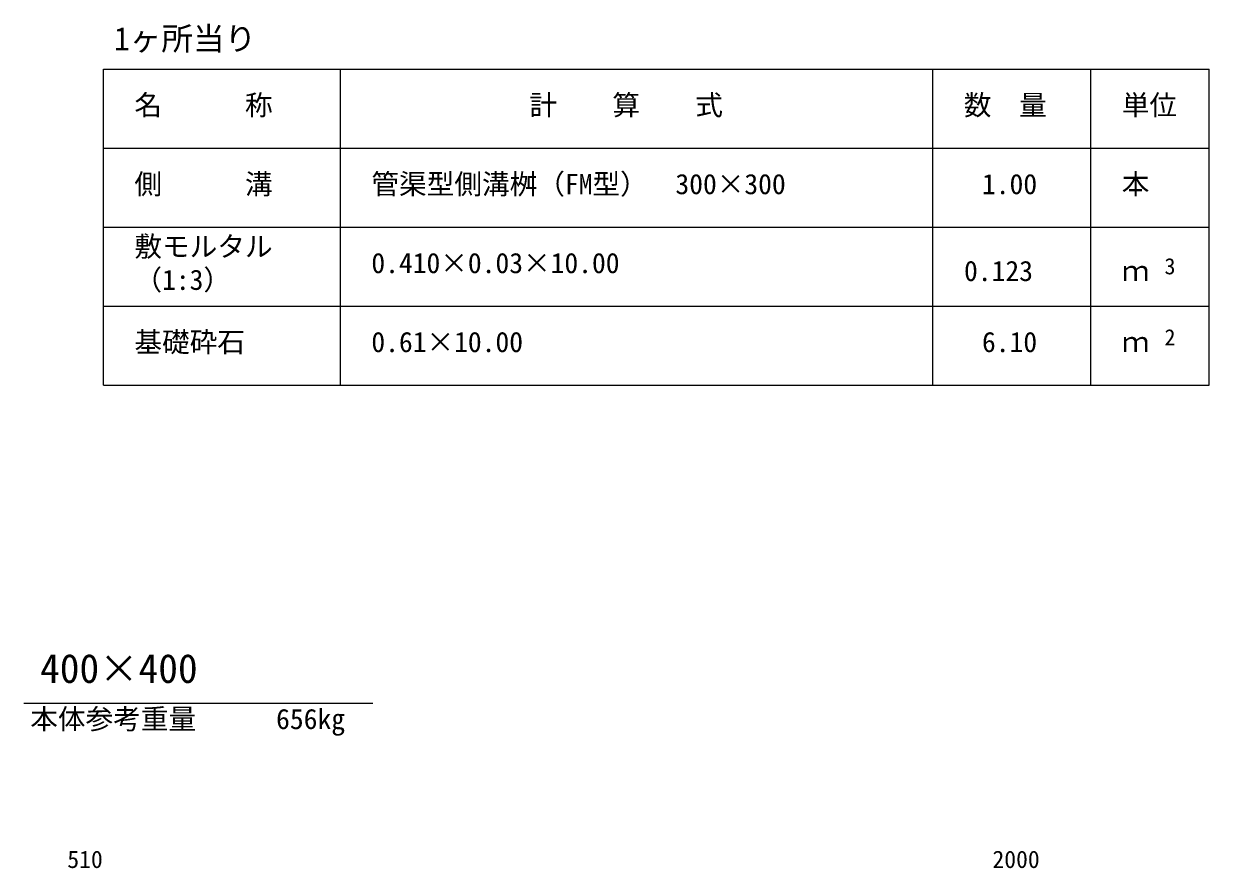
# Model space of a CAD drawing. Units: millimetres on the paper. Extents: x 0 to 841, y 0 to 594.
# Drawn here: x 203.4 to 353.5, y 318.2 to 425.2 of the extents above; entities that cross this region are included whole.
import ezdxf
from ezdxf.enums import TextEntityAlignment as Align

# ---------------------------------------------------------------- set-up
doc = ezdxf.new("R2010")
doc.units = ezdxf.units.MM
for name, color, linetype, lineweight in [('D-MTR-FRAM（材料表図枠）', 2, 'Continuous', 18), ('D-STR-DIM（寸法）', 7, 'Continuous', 18), ('D-STR-HTXT（旗揚げ）', 7, 'Continuous', 18)]:
    doc.layers.add(name, color=color, linetype=linetype, lineweight=lineweight)
for name, color, linetype in [('D-MTR-TXT(文字列）', 7, 'Continuous'), ('D-MTR（材料表タイトル）', 7, 'Continuous'), ('D-TTL-TXT（文字）', 7, 'Continuous')]:
    doc.layers.add(name, color=color, linetype=linetype)
doc.styles.add('ＭＳ ゴシック', font='')
doc.styles.get('ＭＳ ゴシック').set_extended_font_data('MS Gothic')

msp = doc.modelspace()

# ---------------------------------------------------------------- linework, layer by layer
at = {"layer": 'D-MTR-FRAM（材料表図枠）'}
for p, q in [((213.488, 419.423), (353.488, 419.423)), ((213.488, 379.423), (213.488, 419.423)), ((243.488, 379.423), (243.488, 419.423)), ((318.488, 379.423), (318.488, 419.423)), ((338.488, 387.423), (338.488, 419.423)), ((338.488, 379.423), (338.488, 419.423)), ((353.488, 379.423), (353.488, 419.423)), ((213.488, 409.423), (353.488, 409.423)), ((213.488, 399.423), (353.488, 399.423)), ((213.488, 389.423), (353.488, 389.423)), ((213.488, 379.423), (353.488, 379.423))]:
    msp.add_line(p, q, dxfattribs=at)
at = {"layer": 'D-STR-HTXT（旗揚げ）'}
msp.add_line((203.399, 339.148), (247.587, 339.148), dxfattribs=at)

# ---------------------------------------------------------------- texts
at = {"layer": 'D-MTR-TXT(文字列）', "style": 'ＭＳ ゴシック'}
for s, height, p in [('名\u3000\u3000\u3000称', 2.566, (217.411, 412.826)), ('計\u3000\u3000算\u3000\u3000式', 2.566, (267.419, 412.826)), ('数\u3000量', 2.566, (322.411, 412.826)), ('単位', 2.566, (342.411, 412.826)), ('側\u3000\u3000\u3000溝', 2.566, (217.411, 402.826)), ('管渠型側溝桝（FM型）\u3000300×300', 2.566, (247.411, 402.826)), ('1.00', 2.566, (324.712, 402.826)), ('本', 2.566, (342.411, 402.826)), ('敷モルタル', 2.566, (217.411, 394.926)), ('0.410×0.03×10.00', 2.566, (247.411, 392.826)), ('0.123', 2.566, (322.438, 391.826)), ('3', 2.053, (347.813, 392.83)), ('（1:3）', 2.566, (217.411, 390.704)), ('ｍ', 2.566, (342.411, 391.826)), ('基礎砕石', 2.566, (217.411, 382.826)), ('0.61×10.00', 2.566, (247.411, 382.826)), ('6.10', 2.566, (324.712, 382.826)), ('2', 2.053, (347.813, 383.83)), ('ｍ', 2.566, (342.411, 382.826)), ('本体参考重量', 2.566, (204.23, 335.081)), ('656kg', 2.566, (235.35, 335.081))]:
    msp.add_text(s, height=height, dxfattribs=at).set_placement(p, align=Align.BOTTOM_LEFT)
at = {"layer": 'D-MTR（材料表タイトル）', "style": 'ＭＳ ゴシック'}
msp.add_text('1ヶ所当り', height=2.933, dxfattribs=at).set_placement((214.831, 420.948), align=Align.BOTTOM_LEFT)
at = {"layer": 'D-STR-DIM（寸法）', "style": 'ＭＳ ゴシック'}
for s, p in [('510', (208.92, 317.596)), ('2000', (326.036, 317.596))]:
    msp.add_text(s, height=2.199, dxfattribs=at).set_placement(p, align=Align.BOTTOM_LEFT)
at = {"layer": 'D-TTL-TXT（文字）', "style": 'ＭＳ ゴシック'}
msp.add_text('400×400', height=3.666, dxfattribs=at).set_placement((205.47, 340.597), align=Align.BOTTOM_LEFT)

doc.saveas('drawing.dxf')
